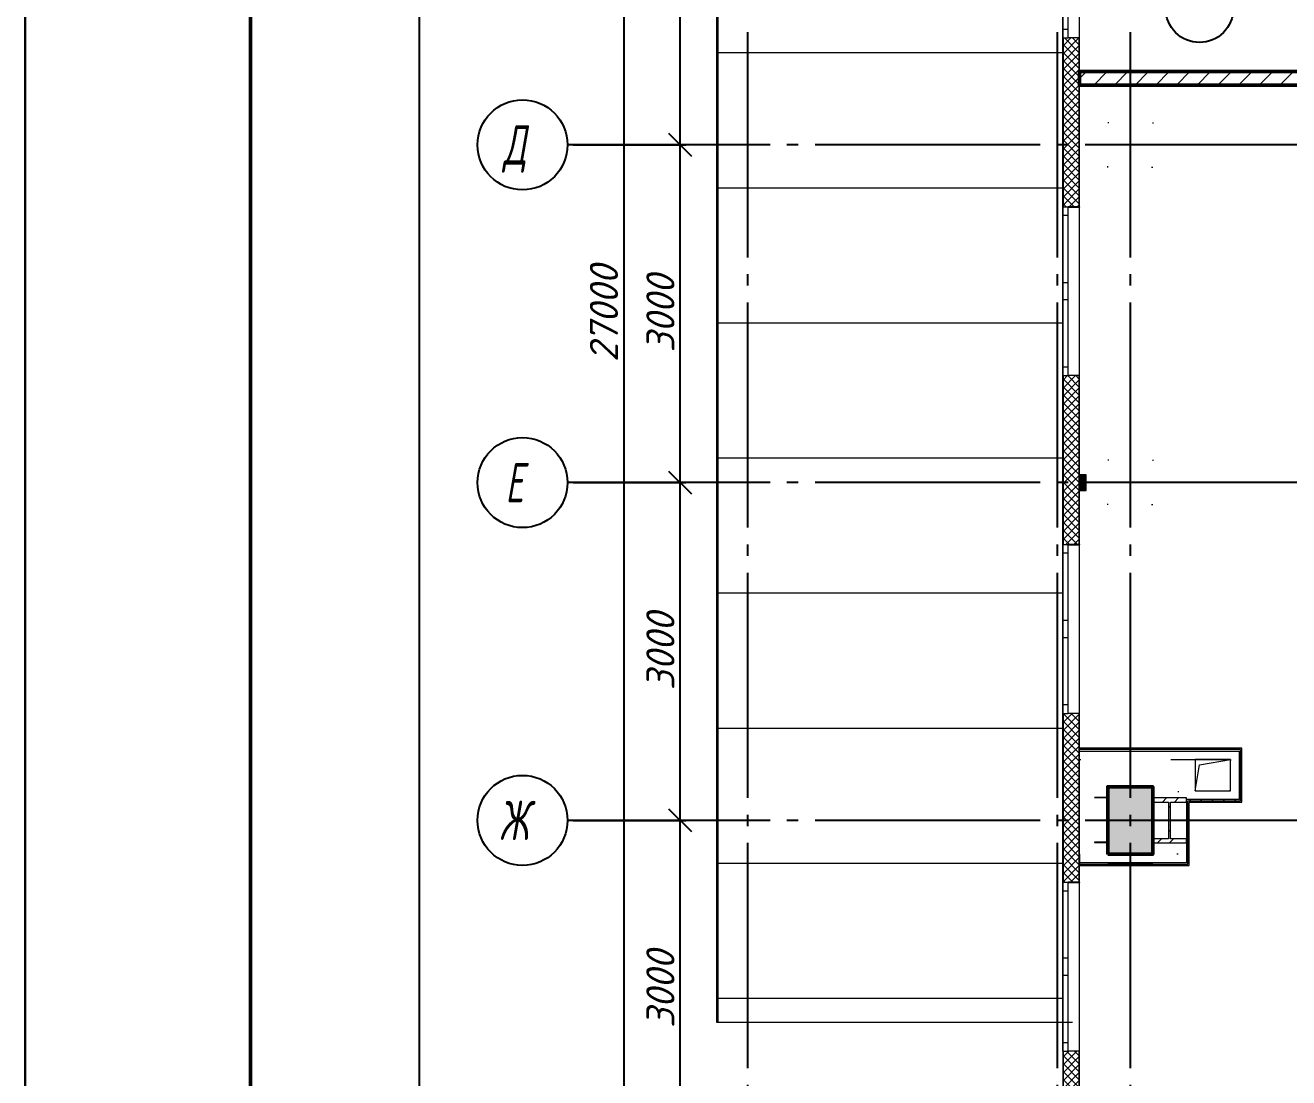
# Model space of a CAD drawing. Header units: millimetres. Extents: x 0 to 1286, y 0 to 420.
# Drawn here: x 0 to 112.3, y 166.7 to 260.2 of the extents above; entities that cross this region are included whole.
import ezdxf

# ---------------------------------------------------------------- set-up
doc = ezdxf.new("R2010")
doc.units = ezdxf.units.MM
doc.linetypes.add('ГОСТ 2.303 5', pattern=[24, 20, -1.5, 1, -1.5])
doc.linetypes.add('СПКБ-0000-000-АР#002$0$Achse', pattern=[2300, 0, -800, 1500, 0])
for name, color, linetype in [('Viewport2ForCustomObjects_0', 7, 'Continuous'), ('Номер помещения', 7, 'Continuous'), ('Рамка', 7, 'Continuous'), ('СПКБ-0000-000-АР#002$0$Колонны новые', 7, 'Continuous'), ('СПКБ-0000-000-АР#002$0$Колонны существующие', 7, 'Continuous'), ('СПКБ-0000-000-АР#002$0$Оболочка - Крыша', 7, 'Continuous'), ('СПКБ-0000-000-АР#002$0$Окна ArchiCAD', 7, 'Continuous'), ('СПКБ-0000-000-АР#002$0$Перекрытие новые', 7, 'Continuous'), ('СПКБ-0000-000-АР#002$0$Стены', 7, 'Continuous'), ('СПКБ-0000-000-АР#002$0$Фахверк', 7, 'Continuous'), ('Строительные оси', 7, 'Continuous')]:
    doc.layers.add(name, color=color, linetype=linetype)
for name, color, linetype, lineweight, true_color in [('СПКБ-0000-000-АР#002$0$Колонны новые_Ном._пера__108', 7, 'Continuous', 13, 0xfd8379), ('СПКБ-0000-000-АР#002$0$Колонны существующие_Ном._пера__102', 7, 'Continuous', 13, 0xcccccc), ('СПКБ-0000-000-АР#002$0$Окна ArchiCAD_Ном._пера__68', 7, 'Continuous', 20, 0xfd4435), ('СПКБ-0000-000-АР#002$0$Перекрытие новые_Ном._пера__161', 7, 'Continuous', 13, 0xe11606), ('СПКБ-0000-000-АР#002$0$Стены_Ном._пера__58', 7, 'Continuous', 50, 0xdf0000), ('СПКБ-0000-000-АР#002$0$Стены_Ном._пера__68', 7, 'Continuous', 20, 0xfd4435), ('СПКБ-0000-000-АР#002$0$Фахверк_Ном._пера__102', 7, 'Continuous', 13, 0xcccccc)]:
    doc.layers.add(name, color=color, linetype=linetype, lineweight=lineweight, true_color=true_color)
for name, color, linetype, lineweight in [('СПКБ-0000-000-АР#002$0$Колонны новые_Ном._пера__20', 1, 'Continuous', 20), ('СПКБ-0000-000-АР#002$0$Колонны существующие_Ном._пера__141', 7, 'Continuous', 50), ('СПКБ-0000-000-АР#002$0$Линии_Ном._пера__2', 8, 'Continuous', 15), ('СПКБ-0000-000-АР#002$0$Линии_Ном._пера__20', 1, 'Continuous', 20), ('СПКБ-0000-000-АР#002$0$Оболочка - Крыша_Ном._пера__20', 1, 'Continuous', 20), ('СПКБ-0000-000-АР#002$0$Оболочка - Крыша_Ном._пера__6', 5, 'Continuous', 9), ('СПКБ-0000-000-АР#002$0$Окна ArchiCAD_Ном._пера__6', 5, 'Continuous', 9), ('СПКБ-0000-000-АР#002$0$Стены_Ном._пера__1', 7, 'Continuous', 13), ('СПКБ-0000-000-АР#002$0$Стены_Ном._пера__20', 1, 'Continuous', 20), ('СПКБ-0000-000-АР#002$0$Фахверк_Ном._пера__1', 7, 'Continuous', 13), ('СПКБ-0000-000-АР#002$0$Шахты ОВ_Ном._пера__1', 7, 'Continuous', 13)]:
    doc.layers.add(name, color=color, linetype=linetype, lineweight=lineweight)
doc.styles.add('2.5', font='isocpeui.ttf')
doc.styles.add('CustomTextStyle71', font='isocpeui.ttf', dxfattribs={"width": 0.652013, "height": 3.5})
doc.styles.add('CustomTextStyle73', font='isocpeui.ttf', dxfattribs={"width": 0.652013, "height": 3.5})
doc.styles.add('CustomTextStyle75', font='isocpeui.ttf', dxfattribs={"width": 0.652013, "height": 3.5})
doc.dimstyles.new('ISO-100', dxfattribs={"dimtxt": 2.5, "dimasz": 2, "dimexe": 0.5, "dimexo": 0.5, "dimgap": 0.5, "dimtad": 1, "dimdec": 0, "dimlfac": 100, "dimzin": 0, "dimdsep": 46, "dimtxsty": '2.5', "dimblk": 'OBLIQUE', "dimcen": 0, "dimdle": 0.5, "dimclrd": 3, "dimclre": 3, "dimadec": 0, "dimazin": 0, "dimtfac": 1, "dimtdec": 0, "dimtmove": 0, "dimatfit": 1, "dimfxl": 1, "dimtolj": 1, "dimtzin": 0, "dimlwd": -1, "dimarcsym": 0})
pattern_1 = [(45, (0, 0), (-35.35534, 35.35534), []), (135, (0, 0), (35.35534, 35.35534), [])]
pattern_2 = [(0, (0, 0), (0, 173.2051), [0, -100]), (0, (50, 86.6), (0, 173.2051), [0, -100])]
pattern_3 = [(45, (0, 0), (-159.099, 159.099), []), (45, (-53.03, 53.03), (-159.099, 159.099), [])]

# ---------------------------------------------------------------- blocks, each defined once
blk = doc.blocks.new('_Oblique')
at = {"color": 0, "linetype": 'ByBlock', "lineweight": -2}
blk.add_line((-0.5, -0.5), (0.5, 0.5), dxfattribs=at)
blk = doc.blocks.new('*D692')
at = {"layer": 'Defpoints', "color": 0, "ltscale": 100, "transparency": 16777216}
for p in [(48.19, 189.59), (58.19, 189.59), (48.19, 159.59)]:
    blk.add_point(p, dxfattribs=at)
at = {"layer": 'Строительные оси', "color": 3, "ltscale": 100, "transparency": 16777216}
blk.add_line((58.19, 159.09), (58.19, 190.09), dxfattribs=at)
at = {"layer": 'Строительные оси', "color": 3, "lineweight": -2, "ltscale": 100, "transparency": 16777216}
for p, q in [((48.69, 189.59), (58.69, 189.59)), ((48.69, 159.59), (58.69, 159.59))]:
    blk.add_line(p, q, dxfattribs=at)
at = {"layer": 'Строительные оси', "color": 3, "ltscale": 100, "transparency": 16777216, "xscale": 2, "yscale": 2, "zscale": 2}
for p, rotation in [((58.19, 189.59), 90), ((58.19, 159.59), 270)]:
    blk.add_blockref('_Oblique', p, dxfattribs=dict(at, rotation=rotation))
at = {"layer": 'Строительные оси', "color": 0, "ltscale": 100, "transparency": 16777216, "insert": (56.44, 174.59), "char_height": 2.5, "attachment_point": 5, "rotation": 90, "style": '2.5'}
blk.add_mtext('\\A1;3000', dxfattribs=at)
blk = doc.blocks.new('*D693')
at = {"layer": 'Defpoints', "color": 0, "ltscale": 100, "transparency": 16777216}
for p in [(48.19, 219.59), (58.19, 219.59), (48.19, 189.59)]:
    blk.add_point(p, dxfattribs=at)
at = {"layer": 'Строительные оси', "color": 3, "ltscale": 100, "transparency": 16777216}
blk.add_line((58.19, 189.09), (58.19, 220.09), dxfattribs=at)
at = {"layer": 'Строительные оси', "color": 3, "lineweight": -2, "ltscale": 100, "transparency": 16777216}
for p, q in [((48.69, 219.59), (58.69, 219.59)), ((48.69, 189.59), (58.69, 189.59))]:
    blk.add_line(p, q, dxfattribs=at)
at = {"layer": 'Строительные оси', "color": 3, "ltscale": 100, "transparency": 16777216, "xscale": 2, "yscale": 2, "zscale": 2}
for p, rotation in [((58.19, 219.59), 90), ((58.19, 189.59), 270)]:
    blk.add_blockref('_Oblique', p, dxfattribs=dict(at, rotation=rotation))
at = {"layer": 'Строительные оси', "color": 0, "ltscale": 100, "transparency": 16777216, "insert": (56.44, 204.59), "char_height": 2.5, "attachment_point": 5, "rotation": 90, "style": '2.5'}
blk.add_mtext('\\A1;3000', dxfattribs=at)
blk = doc.blocks.new('*D694')
at = {"layer": 'Defpoints', "color": 0, "ltscale": 100, "transparency": 16777216}
for p in [(48.19, 249.59), (58.19, 249.59), (48.19, 219.59)]:
    blk.add_point(p, dxfattribs=at)
at = {"layer": 'Строительные оси', "color": 3, "lineweight": -2, "ltscale": 100, "transparency": 16777216}
for p, q in [((48.69, 249.59), (58.69, 249.59)), ((48.69, 219.59), (58.69, 219.59))]:
    blk.add_line(p, q, dxfattribs=at)
at = {"layer": 'Строительные оси', "color": 3, "ltscale": 100, "transparency": 16777216}
blk.add_line((58.19, 219.09), (58.19, 250.09), dxfattribs=at)
at = {"layer": 'Строительные оси', "color": 3, "ltscale": 100, "transparency": 16777216, "xscale": 2, "yscale": 2, "zscale": 2}
for p, rotation in [((58.19, 249.59), 90), ((58.19, 219.59), 270)]:
    blk.add_blockref('_Oblique', p, dxfattribs=dict(at, rotation=rotation))
at = {"layer": 'Строительные оси', "color": 0, "ltscale": 100, "transparency": 16777216, "insert": (56.44, 234.59), "char_height": 2.5, "attachment_point": 5, "rotation": 90, "style": '2.5'}
blk.add_mtext('\\A1;3000', dxfattribs=at)
blk = doc.blocks.new('*D695')
at = {"layer": 'Defpoints', "color": 0, "ltscale": 100, "transparency": 16777216}
for p in [(48.19, 279.59), (58.19, 279.59), (48.19, 249.59)]:
    blk.add_point(p, dxfattribs=at)
at = {"layer": 'Строительные оси', "color": 3, "lineweight": -2, "ltscale": 100, "transparency": 16777216}
for p, q in [((48.69, 279.59), (58.69, 279.59)), ((48.69, 249.59), (58.69, 249.59))]:
    blk.add_line(p, q, dxfattribs=at)
at = {"layer": 'Строительные оси', "color": 3, "ltscale": 100, "transparency": 16777216}
blk.add_line((58.19, 249.09), (58.19, 280.09), dxfattribs=at)
at = {"layer": 'Строительные оси', "color": 3, "ltscale": 100, "transparency": 16777216, "xscale": 2, "yscale": 2, "zscale": 2}
for p, rotation in [((58.19, 279.59), 90), ((58.19, 249.59), 270)]:
    blk.add_blockref('_Oblique', p, dxfattribs=dict(at, rotation=rotation))
at = {"layer": 'Строительные оси', "color": 0, "ltscale": 100, "transparency": 16777216, "insert": (56.44, 264.59), "char_height": 2.5, "attachment_point": 5, "rotation": 90, "style": '2.5'}
blk.add_mtext('\\A1;3000', dxfattribs=at)
blk = doc.blocks.new('*D699')
at = {"layer": 'Defpoints', "color": 0, "ltscale": 100, "transparency": 16777216}
for p in [(48, 369.59), (48.19, 99.59), (53.19, 99.59)]:
    blk.add_point(p, dxfattribs=at)
at = {"layer": 'Строительные оси', "color": 3, "lineweight": -2, "ltscale": 100, "transparency": 16777216}
for p, q in [((48.5, 369.59), (53.69, 369.59)), ((48.69, 99.59), (53.69, 99.59))]:
    blk.add_line(p, q, dxfattribs=at)
at = {"layer": 'Строительные оси', "color": 3, "ltscale": 100, "transparency": 16777216}
blk.add_line((53.19, 370.09), (53.19, 99.09), dxfattribs=at)
at = {"layer": 'Строительные оси', "color": 3, "ltscale": 100, "transparency": 16777216, "xscale": 2, "yscale": 2, "zscale": 2}
for p, rotation in [((53.19, 369.59), 90), ((53.19, 99.59), 270)]:
    blk.add_blockref('_Oblique', p, dxfattribs=dict(at, rotation=rotation))
at = {"layer": 'Строительные оси', "color": 0, "ltscale": 100, "transparency": 16777216, "insert": (51.42, 234.59), "char_height": 2.5, "attachment_point": 5, "rotation": 90, "style": '2.5'}
blk.add_mtext('\\A1;27000', dxfattribs=at)
blk = doc.blocks.new('*E728')
at = {"layer": 'Номер помещения', "color": 6, "linetype": 'Continuous'}
blk.add_circle((-233.41, 140.95), 3, dxfattribs=at)
at = {"layer": 'Строительные оси', "color": 3, "linetype": 'ГОСТ 2.303 5', "lineweight": 25}
for p, q in [((-273.57, 258.86), (-273.57, -45.14)), ((-246.07, 258.86), (-246.07, -45.14)), ((-239.57, 258.86), (-239.57, -45.14)), ((-283.57, 128.86), (-289.57, 128.86)), ((280.43, 128.86), (-283.57, 128.86)), ((-283.57, 98.86), (-289.57, 98.86)), ((280.43, 98.86), (-283.57, 98.86)), ((-283.57, 68.86), (-289.57, 68.86)), ((280.43, 68.86), (-283.57, 68.86))]:
    blk.add_line(p, q, dxfattribs=at)
at = {"layer": 'Строительные оси', "color": 3, "linetype": 'Continuous', "lineweight": 25}
for centre in [(-293.57, 128.86), (-293.57, 98.86), (-293.57, 68.86)]:
    blk.add_circle(centre, 4, dxfattribs=at)
at = {"layer": 'Строительные оси', "linetype": 'Continuous', "lineweight": 25, "width": 0.652013}
for s, style, p in [('Д', 'CustomTextStyle75', (-295.29, 127.11)), ('Е', 'CustomTextStyle73', (-295.1, 97.11)), ('Ж', 'CustomTextStyle71', (-295.64, 67.11))]:
    blk.add_text(s, height=3.5, dxfattribs=dict(at, style=style)).set_placement(p)
blk = doc.blocks.new('СПКБ-0000-000-АР#002$0$Перекрытие_1', base_point=(-24407, -2530))
at = {"layer": 'СПКБ-0000-000-АР#002$0$Перекрытие новые_Ном._пера__161', "color": 12, "linetype": 'Continuous', "lineweight": 13, "true_color": 0xe11606, "flags": 128}
blk.add_lwpolyline([(293, -2514), (-24407, -2530), (-24407, 18887), (-23535, 18886), (-23535, 17145), (-22884, 17145), (-21027, 17145), (-20023, 17145), (-20023, 20247), (-17952, 20247), (-17957, 25286), (17853, 25286)], dxfattribs=at)
blk = doc.blocks.new('СПКБ-0000-000-АР#002$0$Двустворчатое Окно 19')
at = {"layer": 'СПКБ-0000-000-АР#002$0$Окна ArchiCAD_Ном._пера__6', "color": 5, "linetype": 'Continuous', "lineweight": 9}
for p, q in [((-750, 0), (-675, 0)), ((-747, 100), (747, 100)), ((-675, 0), (-675, -50)), ((-675, 0), (-75, 0)), ((-75, -50), (-75, 0)), ((-75, 0), (0, 0)), ((0, 0), (75, 0)), ((75, 0), (75, -50)), ((75, 0), (675, 0)), ((675, -50), (675, 0)), ((675, 0), (750, 0)), ((-750, -50), (750, -50)), ((-675, -50), (-750, -50)), ((-75, -50), (-675, -50)), ((0, -50), (-75, -50)), ((75, -50), (0, -50)), ((675, -50), (75, -50)), ((750, -50), (675, -50))]:
    blk.add_line(p, q, dxfattribs=at)
at = {"layer": 'СПКБ-0000-000-АР#002$0$Окна ArchiCAD_Ном._пера__68', "color": 20, "linetype": 'Continuous', "lineweight": 20, "true_color": 0xfd4435}
for p, q in [((-750, -47), (-750, 0)), ((750, -47), (750, 0)), ((-750, -50), (-750, -47)), ((750, -50), (750, -47))]:
    blk.add_line(p, q, dxfattribs=at)
blk = doc.blocks.new('СПКБ-0000-000-АР#002$0$Стена_2', base_point=(-24407, 25306))
at = {"layer": 'СПКБ-0000-000-АР#002$0$Стены_Ном._пера__68', "linetype": 'Continuous', "lineweight": 20, "true_color": 0xfd4435}
for points in [[(-24557, 12336), (-24554, 12336), (-24554, 13836), (-24557, 13836)], [(-24407, 13836), (-24407, 13839), (-24507, 13839), (-24507, 13836), (-24410, 13836)], [(-24410, 12336), (-24407, 12336), (-24407, 13836), (-24410, 13836)], [(-24407, 12333), (-24407, 12336), (-24410, 12336), (-24507, 12336), (-24507, 12333)], [(-24557, 9956), (-24554, 9956), (-24554, 10836), (-24557, 10836)], [(-24407, 10836), (-24407, 10839), (-24507, 10839), (-24507, 10836), (-24410, 10836)], [(-24410, 9956), (-24407, 9956), (-24407, 10836), (-24410, 10836)], [(-24557, 9956), (-24557, 9816), (-24554, 9816), (-24554, 9956)], [(-24410, 9816), (-24407, 9816), (-24407, 9956), (-24410, 9956)], [(-24557, 9816), (-24557, 9336), (-24554, 9336), (-24554, 9816)], [(-24407, 9816), (-24410, 9816), (-24410, 9336), (-24407, 9336)], [(-24407, 9333), (-24407, 9336), (-24410, 9336), (-24507, 9336), (-24507, 9333)], [(-24557, 6336), (-24554, 6336), (-24554, 7836), (-24557, 7836)], [(-24407, 7836), (-24407, 7839), (-24507, 7839), (-24507, 7836), (-24410, 7836)], [(-24410, 6336), (-24407, 6336), (-24407, 7836), (-24410, 7836)], [(-24407, 6333), (-24407, 6336), (-24410, 6336), (-24507, 6336), (-24507, 6333)], [(-24557, 3956), (-24554, 3956), (-24554, 4836), (-24557, 4836)], [(-24407, 4836), (-24407, 4839), (-24507, 4839), (-24507, 4836), (-24410, 4836)], [(-24410, 3956), (-24407, 3956), (-24407, 4836), (-24410, 4836)]]:
    blk.add_hatch(color=20, dxfattribs=at).paths.add_polyline_path(points)
h = blk.add_hatch(dxfattribs=at)
h.set_pattern_fill('СЕТКА_5X5_ДИАГОНАЛЬНАЯ', color=20, style=0, pattern_type=2)
h.set_pattern_definition(pattern_1)
h.paths.add_polyline_path([(-24554, 12336), (-24507, 12336), (-24410, 12336), (-24410, 13836), (-24507, 13836), (-24554, 13836)])
h = blk.add_hatch(dxfattribs=at)
h.set_pattern_fill('СЕТКА_5X5_ДИАГОНАЛЬНАЯ', color=20, style=0, pattern_type=2)
h.set_pattern_definition(pattern_1)
h.paths.add_polyline_path([(-24554, 9956), (-24410, 9956), (-24410, 10836), (-24507, 10836), (-24554, 10836)])
h = blk.add_hatch(dxfattribs=at)
h.set_pattern_fill('СЕТКА_5X5_ДИАГОНАЛЬНАЯ', color=20, style=0, pattern_type=2)
h.set_pattern_definition(pattern_1)
h.paths.add_polyline_path([(-24554, 9956), (-24554, 9816), (-24410, 9816), (-24410, 9956)])
h = blk.add_hatch(dxfattribs=at)
h.set_pattern_fill('СЕТКА_5X5_ДИАГОНАЛЬНАЯ', color=20, style=0, pattern_type=2)
h.set_pattern_definition(pattern_1)
h.paths.add_polyline_path([(-24554, 9336), (-24507, 9336), (-24410, 9336), (-24410, 9816), (-24554, 9816)])
h = blk.add_hatch(dxfattribs=at)
h.set_pattern_fill('СЕТКА_5X5_ДИАГОНАЛЬНАЯ', color=20, style=0, pattern_type=2)
h.set_pattern_definition(pattern_1)
h.paths.add_polyline_path([(-24554, 6336), (-24507, 6336), (-24410, 6336), (-24410, 7836), (-24507, 7836), (-24554, 7836)])
h = blk.add_hatch(dxfattribs=at)
h.set_pattern_fill('СЕТКА_5X5_ДИАГОНАЛЬНАЯ', color=20, style=0, pattern_type=2)
h.set_pattern_definition(pattern_1)
h.paths.add_polyline_path([(-24554, 3956), (-24410, 3956), (-24410, 4836), (-24507, 4836), (-24554, 4836)])
at = {"layer": 'СПКБ-0000-000-АР#002$0$Стены_Ном._пера__68', "color": 20, "linetype": 'Continuous', "lineweight": 20, "true_color": 0xfd4435}
for p, q in [((-24557, 13836), (-24554, 13836)), ((-24554, 13836), (-24554, 12336)), ((-24554, 13836), (-24507, 13836)), ((-24507, 13839), (-24407, 13839)), ((-24507, 13836), (-24507, 13839)), ((-24410, 13836), (-24507, 13836)), ((-24410, 12336), (-24410, 13836)), ((-24407, 13836), (-24407, 13839)), ((-24557, 12336), (-24554, 12336)), ((-24554, 12336), (-24507, 12336)), ((-24507, 12336), (-24507, 12333)), ((-24410, 12336), (-24507, 12336)), ((-24507, 12333), (-24407, 12333)), ((-24407, 12336), (-24407, 12333)), ((-24557, 10836), (-24554, 10836)), ((-24554, 10836), (-24554, 9956)), ((-24554, 10836), (-24507, 10836)), ((-24507, 10839), (-24407, 10839)), ((-24507, 10836), (-24507, 10839)), ((-24410, 10836), (-24507, 10836)), ((-24410, 9956), (-24410, 10836)), ((-24407, 10836), (-24407, 10839)), ((-24554, 9956), (-24554, 9816)), ((-24410, 9816), (-24410, 9956)), ((-24554, 9816), (-24554, 9336)), ((-24410, 9336), (-24410, 9816)), ((-24557, 9336), (-24554, 9336)), ((-24554, 9336), (-24507, 9336)), ((-24507, 9336), (-24507, 9333)), ((-24410, 9336), (-24507, 9336)), ((-24507, 9333), (-24407, 9333)), ((-24407, 9336), (-24407, 9333)), ((-24557, 7836), (-24554, 7836)), ((-24554, 7836), (-24554, 6336)), ((-24554, 7836), (-24507, 7836)), ((-24507, 7839), (-24407, 7839)), ((-24507, 7836), (-24507, 7839)), ((-24410, 7836), (-24507, 7836)), ((-24410, 6336), (-24410, 7836)), ((-24407, 7836), (-24407, 7839)), ((-24557, 6336), (-24554, 6336)), ((-24554, 6336), (-24507, 6336)), ((-24507, 6336), (-24507, 6333)), ((-24410, 6336), (-24507, 6336)), ((-24507, 6333), (-24407, 6333)), ((-24407, 6336), (-24407, 6333)), ((-24557, 4836), (-24554, 4836)), ((-24554, 4836), (-24554, 3956)), ((-24554, 4836), (-24507, 4836)), ((-24507, 4839), (-24407, 4839)), ((-24507, 4836), (-24507, 4839)), ((-24410, 4836), (-24507, 4836)), ((-24410, 3956), (-24410, 4836)), ((-24407, 4836), (-24407, 4839))]:
    blk.add_line(p, q, dxfattribs=at)
at = {"layer": 'СПКБ-0000-000-АР#002$0$Стены_Ном._пера__68', "color": 20, "linetype": 'Continuous', "lineweight": 20, "true_color": 0xfd4435, "flags": 128}
for points in [[(-24557, 13836), (-24557, 12336)], [(-24407, 12336), (-24407, 13836)], [(-24557, 10836), (-24557, 9336)], [(-24407, 9956), (-24407, 10836)], [(-24407, 9336), (-24407, 9816)], [(-24557, 7836), (-24557, 6336)], [(-24407, 6336), (-24407, 7836)], [(-24557, 4836), (-24557, 3336)], [(-24407, 3956), (-24407, 4836)]]:
    blk.add_lwpolyline(points, dxfattribs=at)
at = {"layer": 'СПКБ-0000-000-АР#002$0$Окна ArchiCAD', "color": 5, "linetype": 'Continuous', "lineweight": 9, "xscale": -1, "zscale": 1000, "rotation": 270}
for p in [(-24507, 14586), (-24507, 11586), (-24507, 8586), (-24507, 5586)]:
    blk.add_blockref('СПКБ-0000-000-АР#002$0$Двустворчатое Окно 19', p, dxfattribs=at)
blk = doc.blocks.new('СПКБ-0000-000-АР#002$0$Стена_19', base_point=(-24407, 13476))
at = {"layer": 'СПКБ-0000-000-АР#002$0$Стены_Ном._пера__20', "linetype": 'Continuous', "lineweight": 20}
h = blk.add_hatch(dxfattribs=at)
h.set_pattern_fill('КИРПИЧ_ОБЫКНОВЕННЫЙ', color=1, style=0, pattern_type=2)
h.set_pattern_definition([(45, (0, 0), (-91.9239, 91.9239), [])])
h.paths.add_polyline_path([(-24407, 13416), (-17897, 13416), (-18017, 13536), (-24407, 13536)])
at = {"layer": 'СПКБ-0000-000-АР#002$0$Стены_Ном._пера__58', "color": 12, "linetype": 'Continuous', "lineweight": 50, "true_color": 0xdf0000, "flags": 128}
for points in [[(-20147, 13536), (-24407, 13536)], [(-24407, 13536), (-24407, 13416)], [(-18017, 13536), (-20027, 13536)], [(-24407, 13416), (-17897, 13416)]]:
    blk.add_lwpolyline(points, dxfattribs=at)
blk = doc.blocks.new('СПКБ-0000-000-АР#002$0$Стена_187', base_point=(-23065, 7147))
at = {"layer": 'СПКБ-0000-000-АР#002$0$Стены_Ном._пера__20', "linetype": 'Continuous', "lineweight": 20}
h = blk.add_hatch(dxfattribs=at)
h.set_pattern_fill('ШТУКАТУРКА', color=1, style=0, pattern_type=2)
h.set_pattern_definition(pattern_2)
h.paths.add_polyline_path([(-22965, 7047), (-22965, 7527), (-22977, 7515), (-22977, 7059)])
h = blk.add_hatch(dxfattribs=at)
h.set_pattern_fill('ШТУКАТУРКА', color=1, style=0, pattern_type=2)
h.set_pattern_definition(pattern_2)
h.paths.add_polyline_path([(-22990, 7502), (-22990, 7072), (-22977, 7059), (-22977, 7515)])
at = {"layer": 'СПКБ-0000-000-АР#002$0$Стены_Ном._пера__1', "color": 7, "linetype": 'СПКБ-0000-000-АР#002$0$Achse', "lineweight": 13, "flags": 128}
blk.add_lwpolyline([(-23065, 7427), (-23065, 7147)], dxfattribs=at)
at = {"layer": 'СПКБ-0000-000-АР#002$0$Стены_Ном._пера__20', "color": 1, "linetype": 'Continuous', "lineweight": 20, "flags": 128}
blk.add_lwpolyline([(-22965, 7047), (-22965, 7527)], dxfattribs=at)
at = {"layer": 'СПКБ-0000-000-АР#002$0$Стены_Ном._пера__68', "color": 20, "linetype": 'Continuous', "lineweight": 20, "true_color": 0xfd4435}
for p, q in [((-22990, 7502), (-22990, 7072)), ((-22977, 7059), (-22977, 7515))]:
    blk.add_line(p, q, dxfattribs=at)
blk = doc.blocks.new('СПКБ-0000-000-АР#002$0$Стена_188', base_point=(-24407, 7427))
at = {"layer": 'СПКБ-0000-000-АР#002$0$Стены_Ном._пера__20', "linetype": 'Continuous', "lineweight": 20}
h = blk.add_hatch(dxfattribs=at)
h.set_pattern_fill('ШТУКАТУРКА', color=1, style=0, pattern_type=2)
h.set_pattern_definition(pattern_2)
h.paths.add_polyline_path([(-22965, 7527), (-24407, 7527), (-24407, 7515), (-22977, 7515)])
h = blk.add_hatch(dxfattribs=at)
h.set_pattern_fill('ШТУКАТУРКА', color=1, style=0, pattern_type=2)
h.set_pattern_definition(pattern_2)
h.paths.add_polyline_path([(-24407, 7502), (-22990, 7502), (-22977, 7515), (-24407, 7515)])
at = {"layer": 'СПКБ-0000-000-АР#002$0$Стены_Ном._пера__1', "color": 7, "linetype": 'Continuous', "lineweight": 13, "flags": 128}
blk.add_lwpolyline([(-24407, 7427), (-24407, 7502)], dxfattribs=at)
at = {"layer": 'СПКБ-0000-000-АР#002$0$Стены_Ном._пера__1', "color": 7, "linetype": 'СПКБ-0000-000-АР#002$0$Achse', "lineweight": 13, "flags": 128}
blk.add_lwpolyline([(-24407, 7427), (-23065, 7427)], dxfattribs=at)
at = {"layer": 'СПКБ-0000-000-АР#002$0$Стены_Ном._пера__20', "color": 1, "linetype": 'Continuous', "lineweight": 20, "flags": 128}
for points in [[(-22965, 7527), (-24407, 7527)], [(-24407, 7515), (-24407, 7527)], [(-24407, 7502), (-24407, 7515)]]:
    blk.add_lwpolyline(points, dxfattribs=at)
at = {"layer": 'СПКБ-0000-000-АР#002$0$Стены_Ном._пера__68', "color": 20, "linetype": 'Continuous', "lineweight": 20, "true_color": 0xfd4435}
for p, q in [((-22977, 7515), (-24407, 7515)), ((-24407, 7502), (-22990, 7502))]:
    blk.add_line(p, q, dxfattribs=at)
blk = doc.blocks.new('СПКБ-0000-000-АР#002$0$Стена_189', base_point=(-23532, 7147))
at = {"layer": 'СПКБ-0000-000-АР#002$0$Стены_Ном._пера__20', "linetype": 'Continuous', "lineweight": 20}
h = blk.add_hatch(dxfattribs=at)
h.set_pattern_fill('ШТУКАТУРКА', color=1, style=0, pattern_type=2)
h.set_pattern_definition(pattern_2)
h.paths.add_polyline_path([(-22990, 7072), (-23457, 7072), (-23444, 7059), (-22977, 7059)])
h = blk.add_hatch(dxfattribs=at)
h.set_pattern_fill('ШТУКАТУРКА', color=1, style=0, pattern_type=2)
h.set_pattern_definition(pattern_2)
h.paths.add_polyline_path([(-23432, 7047), (-22965, 7047), (-22977, 7059), (-23444, 7059)])
at = {"layer": 'СПКБ-0000-000-АР#002$0$Стены_Ном._пера__1', "color": 7, "linetype": 'СПКБ-0000-000-АР#002$0$Achse', "lineweight": 13, "flags": 128}
blk.add_lwpolyline([(-23065, 7147), (-23532, 7147)], dxfattribs=at)
at = {"layer": 'СПКБ-0000-000-АР#002$0$Стены_Ном._пера__20', "color": 1, "linetype": 'Continuous', "lineweight": 20, "flags": 128}
blk.add_lwpolyline([(-23432, 7047), (-22965, 7047)], dxfattribs=at)
at = {"layer": 'СПКБ-0000-000-АР#002$0$Стены_Ном._пера__68', "color": 20, "linetype": 'Continuous', "lineweight": 20, "true_color": 0xfd4435}
for p, q in [((-22990, 7072), (-23457, 7072)), ((-23444, 7059), (-22977, 7059))]:
    blk.add_line(p, q, dxfattribs=at)
blk = doc.blocks.new('СПКБ-0000-000-АР#002$0$Стена_216', base_point=(-24407, 6586))
at = {"layer": 'СПКБ-0000-000-АР#002$0$Стены_Ном._пера__20', "linetype": 'Continuous', "lineweight": 20}
h = blk.add_hatch(dxfattribs=at)
h.set_pattern_fill('ШТУКАТУРКА', color=1, style=0, pattern_type=2)
h.set_pattern_definition(pattern_2)
h.paths.add_polyline_path([(-24157, 6511), (-24407, 6511), (-24407, 6498), (-24157, 6498)])
h = blk.add_hatch(dxfattribs=at)
h.set_pattern_fill('ШТУКАТУРКА', color=1, style=0, pattern_type=2)
h.set_pattern_definition(pattern_2)
h.paths.add_polyline_path([(-24407, 6486), (-24157, 6486), (-24157, 6498), (-24407, 6498)])
h = blk.add_hatch(dxfattribs=at)
h.set_pattern_fill('ШТУКАТУРКА', color=1, style=0, pattern_type=2)
h.set_pattern_definition(pattern_2)
h.paths.add_polyline_path([(-24157, 6498), (-23757, 6498), (-23757, 6511), (-24157, 6511)])
h = blk.add_hatch(dxfattribs=at)
h.set_pattern_fill('ШТУКАТУРКА', color=1, style=0, pattern_type=2)
h.set_pattern_definition(pattern_2)
h.paths.add_polyline_path([(-24157, 6486), (-23757, 6486), (-23757, 6498), (-24157, 6498)])
h = blk.add_hatch(dxfattribs=at)
h.set_pattern_fill('ШТУКАТУРКА', color=1, style=0, pattern_type=2)
h.set_pattern_definition(pattern_2)
h.paths.add_polyline_path([(-23457, 6511), (-23757, 6511), (-23757, 6498), (-23444, 6498)])
h = blk.add_hatch(dxfattribs=at)
h.set_pattern_fill('ШТУКАТУРКА', color=1, style=0, pattern_type=2)
h.set_pattern_definition(pattern_2)
h.paths.add_polyline_path([(-23757, 6486), (-23432, 6486), (-23444, 6498), (-23757, 6498)])
at = {"layer": 'СПКБ-0000-000-АР#002$0$Стены_Ном._пера__1', "color": 7, "linetype": 'СПКБ-0000-000-АР#002$0$Achse', "lineweight": 13, "flags": 128}
for points in [[(-24157, 6586), (-24407, 6586)], [(-23532, 6586), (-23757, 6586)]]:
    blk.add_lwpolyline(points, dxfattribs=at)
at = {"layer": 'СПКБ-0000-000-АР#002$0$Стены_Ном._пера__1', "color": 7, "linetype": 'Continuous', "lineweight": 13, "flags": 128}
blk.add_lwpolyline([(-24407, 6586), (-24407, 6511)], dxfattribs=at)
at = {"layer": 'СПКБ-0000-000-АР#002$0$Стены_Ном._пера__20', "color": 1, "linetype": 'Continuous', "lineweight": 20, "flags": 128}
for points in [[(-24407, 6511), (-24407, 6498)], [(-24407, 6498), (-24407, 6486)], [(-24407, 6486), (-23432, 6486)]]:
    blk.add_lwpolyline(points, dxfattribs=at)
at = {"layer": 'СПКБ-0000-000-АР#002$0$Стены_Ном._пера__68', "color": 20, "linetype": 'Continuous', "lineweight": 20, "true_color": 0xfd4435}
for p, q in [((-24157, 6511), (-24407, 6511)), ((-24407, 6498), (-24157, 6498)), ((-24157, 6511), (-23757, 6511)), ((-23757, 6511), (-24157, 6511)), ((-24157, 6498), (-23757, 6498)), ((-23457, 6511), (-23757, 6511)), ((-23757, 6498), (-23444, 6498))]:
    blk.add_line(p, q, dxfattribs=at)
blk = doc.blocks.new('СПКБ-0000-000-АР#002$0$Стена_217', base_point=(-23532, 6586))
at = {"layer": 'СПКБ-0000-000-АР#002$0$Стены_Ном._пера__20', "linetype": 'Continuous', "lineweight": 20}
h = blk.add_hatch(dxfattribs=at)
h.set_pattern_fill('ШТУКАТУРКА', color=1, style=0, pattern_type=2)
h.set_pattern_definition(pattern_2)
h.paths.add_polyline_path([(-23457, 7072), (-23457, 6511), (-23444, 6498), (-23444, 7059)])
h = blk.add_hatch(dxfattribs=at)
h.set_pattern_fill('ШТУКАТУРКА', color=1, style=0, pattern_type=2)
h.set_pattern_definition(pattern_2)
h.paths.add_polyline_path([(-23432, 6486), (-23432, 7047), (-23444, 7059), (-23444, 6498)])
at = {"layer": 'СПКБ-0000-000-АР#002$0$Стены_Ном._пера__1', "color": 7, "linetype": 'СПКБ-0000-000-АР#002$0$Achse', "lineweight": 13, "flags": 128}
blk.add_lwpolyline([(-23532, 7147), (-23532, 6586)], dxfattribs=at)
at = {"layer": 'СПКБ-0000-000-АР#002$0$Стены_Ном._пера__20', "color": 1, "linetype": 'Continuous', "lineweight": 20, "flags": 128}
blk.add_lwpolyline([(-23432, 6486), (-23432, 7047)], dxfattribs=at)
at = {"layer": 'СПКБ-0000-000-АР#002$0$Стены_Ном._пера__68', "color": 20, "linetype": 'Continuous', "lineweight": 20, "true_color": 0xfd4435}
for p, q in [((-23457, 7072), (-23457, 6511)), ((-23444, 6498), (-23444, 7059))]:
    blk.add_line(p, q, dxfattribs=at)
blk = doc.blocks.new('СПКБ-0000-000-АР#002$0$Колонна_10', base_point=(-23957, 6886))
at = {"layer": 'СПКБ-0000-000-АР#002$0$Колонны существующие_Ном._пера__102', "linetype": 'Continuous', "lineweight": 13, "true_color": 0xcccccc}
blk.add_hatch(color=254, dxfattribs=at).paths.add_polyline_path([(-24157, 6586), (-23757, 6586), (-23757, 7186), (-24157, 7186)])
at = {"layer": 'СПКБ-0000-000-АР#002$0$Колонны существующие_Ном._пера__141', "color": 7, "linetype": 'Continuous', "lineweight": 50, "flags": 128}
blk.add_lwpolyline([(-24157, 6586), (-23757, 6586), (-23757, 7186), (-24157, 7186)], close=True, dxfattribs=at)
blk = doc.blocks.new('СПКБ-0000-000-АР#002$0$Колонна_45', base_point=(-23607, 6886))
at = {"layer": 'СПКБ-0000-000-АР#002$0$Колонны новые_Ном._пера__108', "linetype": 'Continuous', "lineweight": 13, "true_color": 0xfd8379}
h = blk.add_hatch(dxfattribs=at)
h.set_pattern_fill('СТАЛЬ', color=11, style=0, pattern_type=2)
h.set_pattern_definition(pattern_3)
h.paths.add_polyline_path([(-23757, 6686), (-23457, 6686), (-23457, 6722), (-23598, 6722), (-23598, 7049), (-23457, 7049), (-23457, 7086), (-23757, 7086), (-23757, 7049), (-23616, 7049), (-23616, 6722), (-23757, 6722)])
at = {"layer": 'СПКБ-0000-000-АР#002$0$Колонны новые_Ном._пера__20', "color": 1, "linetype": 'Continuous', "lineweight": 20}
for p, q in [((-23457, 7086), (-23757, 7086)), ((-23757, 7086), (-23757, 7049)), ((-23457, 7049), (-23457, 7086)), ((-23757, 7049), (-23616, 7049)), ((-23616, 7049), (-23616, 6722)), ((-23598, 6722), (-23598, 7049)), ((-23598, 7049), (-23457, 7049)), ((-23616, 6722), (-23757, 6722)), ((-23757, 6722), (-23757, 6686)), ((-23757, 6686), (-23457, 6686)), ((-23457, 6722), (-23598, 6722)), ((-23457, 6686), (-23457, 6722))]:
    blk.add_line(p, q, dxfattribs=at)
blk = doc.blocks.new('СПКБ-0000-000-АР#002$0$Колонна_46', base_point=(-24214, 6690))
at = {"layer": 'СПКБ-0000-000-АР#002$0$Колонны новые_Ном._пера__108', "linetype": 'Continuous', "lineweight": 13, "true_color": 0xfd8379}
h = blk.add_hatch(dxfattribs=at)
h.set_pattern_fill('СТАЛЬ', color=11, style=0, pattern_type=2)
h.set_pattern_definition(pattern_3)
h.paths.add_polyline_path([(-24273, 7090), (-24273, 7088), (-24160, 7088), (-24160, 6692), (-24273, 6692), (-24273, 6690), (-24160, 6690), (-24158, 6690), (-24158, 6692), (-24158, 7088), (-24158, 7090), (-24160, 7090)])
at = {"layer": 'СПКБ-0000-000-АР#002$0$Колонны новые_Ном._пера__20', "color": 1, "linetype": 'Continuous', "lineweight": 20}
for p, q in [((-24273, 7090), (-24273, 7088)), ((-24160, 7090), (-24273, 7090)), ((-24273, 7088), (-24160, 7088)), ((-24158, 7090), (-24160, 7090)), ((-24160, 7088), (-24160, 6692)), ((-24158, 7088), (-24158, 7090)), ((-24158, 6692), (-24158, 7088)), ((-24160, 6692), (-24273, 6692)), ((-24273, 6692), (-24273, 6690)), ((-24273, 6690), (-24160, 6690)), ((-24160, 6690), (-24158, 6690)), ((-24158, 6690), (-24158, 6692))]:
    blk.add_line(p, q, dxfattribs=at)
blk = doc.blocks.new('СПКБ-0000-000-АР#002$0$Крыша_1', base_point=(-27632, 17661))
at = {"layer": 'СПКБ-0000-000-АР#002$0$Оболочка - Крыша_Ном._пера__20', "linetype": 'Continuous', "lineweight": 20}
h = blk.add_hatch(dxfattribs=at)
h.set_pattern_fill('ПАНЕЛЬ_СЭНДВИЧ_ГОРИЗ', color=1, style=0, pattern_type=2)
h.set_pattern_definition([(0, (-26051.3, 11377.8), (0, 1200), [])])
h.paths.add_polyline_path([(-27632, 17661), (-27632, 5095), (-24557, 5095), (-24557, 17661)])
at = {"layer": 'СПКБ-0000-000-АР#002$0$Оболочка - Крыша_Ном._пера__6', "color": 5, "linetype": 'Continuous', "lineweight": 9, "flags": 128}
blk.add_lwpolyline([(-27632, 17661), (-27632, 5095), (-24557, 5095), (-24557, 17661)], close=True, dxfattribs=at)
blk = doc.blocks.new('СПКБ-0000-000-АР#002$0$Колонна_154', base_point=(-24377, 9886))
at = {"layer": 'СПКБ-0000-000-АР#002$0$Фахверк_Ном._пера__102', "linetype": 'Continuous', "lineweight": 13, "true_color": 0xcccccc}
blk.add_hatch(color=254, dxfattribs=at).paths.add_polyline_path([(-24407, 9956), (-24407, 9816), (-24347, 9816), (-24347, 9956)])
at = {"layer": 'СПКБ-0000-000-АР#002$0$Фахверк_Ном._пера__1', "color": 7, "linetype": 'Continuous', "lineweight": 13, "flags": 128}
blk.add_lwpolyline([(-24407, 9956), (-24407, 9816), (-24347, 9816), (-24347, 9956)], close=True, dxfattribs=at)
blk = doc.blocks.new('*E727')
at = {"layer": 'СПКБ-0000-000-АР#002$0$Линии_Ном._пера__2', "color": 8, "linetype": 'СПКБ-0000-000-АР#002$0$Achse', "lineweight": 15}
for p, q in [((34.75, 179.51), (38.75, 179.51)), ((34.75, 175.52), (34.75, 179.51)), ((38.75, 179.51), (38.75, 175.52)), ((38.75, 175.52), (34.75, 175.52)), ((34.75, 149.54), (38.75, 149.54)), ((34.75, 145.54), (34.75, 149.54)), ((38.75, 149.54), (38.75, 145.54)), ((38.75, 145.54), (34.75, 145.54))]:
    blk.add_line(p, q, dxfattribs=at)
at = {"layer": 'СПКБ-0000-000-АР#002$0$Линии_Ном._пера__20', "color": 1, "linetype": 'Continuous', "lineweight": 20}
for p, q in [((0.11, 225.26), (0.11, 99.61)), ((0.11, 99.61), (31.61, 99.61))]:
    blk.add_line(p, q, dxfattribs=at)
at = {"layer": 'СПКБ-0000-000-АР#002$0$Шахты ОВ_Ном._пера__1', "color": 7, "linetype": 'Continuous', "lineweight": 13}
for p, q in [((45.67, 122.93), (42.52, 122.93)), ((42.52, 122.93), (42.52, 120.13)), ((42.52, 120.13), (42.92, 122.44)), ((42.92, 122.44), (45.67, 122.93)), ((45.67, 120.13), (45.67, 122.93)), ((42.52, 120.13), (45.67, 120.13))]:
    blk.add_line(p, q, dxfattribs=at)
at = {"layer": 'СПКБ-0000-000-АР#002$0$Колонны новые', "color": 1, "lineweight": 20, "xscale": 0.01, "yscale": 0.01, "zscale": 0.01}
for name, p in [('СПКБ-0000-000-АР#002$0$Колонна_46', (34.18, 115.56)), ('СПКБ-0000-000-АР#002$0$Колонна_45', (40.25, 117.51))]:
    blk.add_blockref(name, p, dxfattribs=at)
at = {"layer": 'СПКБ-0000-000-АР#002$0$Колонны существующие', "color": 7, "lineweight": 50, "xscale": 0.01, "yscale": 0.01, "zscale": 0.01}
blk.add_blockref('СПКБ-0000-000-АР#002$0$Колонна_10', (36.75, 117.51), dxfattribs=at)
at = {"layer": 'СПКБ-0000-000-АР#002$0$Оболочка - Крыша', "color": 5, "linetype": 'Continuous', "lineweight": 9, "xscale": 0.01, "yscale": 0.01, "zscale": 0.01}
blk.add_blockref('СПКБ-0000-000-АР#002$0$Крыша_1', (0, 225.26), dxfattribs=at)
at = {"layer": 'СПКБ-0000-000-АР#002$0$Перекрытие новые', "color": 12, "linetype": 'Continuous', "lineweight": 13, "true_color": 0xe11606, "xscale": 0.01, "yscale": 0.01, "zscale": 0.01}
blk.add_blockref('СПКБ-0000-000-АР#002$0$Перекрытие_1', (32.25, 23.35), dxfattribs=at)
at = {"layer": 'СПКБ-0000-000-АР#002$0$Стены', "color": 20, "lineweight": 20, "true_color": 0xfd4435, "xscale": 0.01, "yscale": 0.01, "zscale": 0.01}
blk.add_blockref('СПКБ-0000-000-АР#002$0$Стена_2', (32.25, 301.72), dxfattribs=at)
at = {"layer": 'СПКБ-0000-000-АР#002$0$Стены', "color": 12, "lineweight": 50, "true_color": 0xdf0000, "xscale": 0.01, "yscale": 0.01, "zscale": 0.01}
for name, p in [('СПКБ-0000-000-АР#002$0$Стена_19', (32.25, 183.42)), ('СПКБ-0000-000-АР#002$0$Стена_188', (32.25, 122.93)), ('СПКБ-0000-000-АР#002$0$Стена_187', (45.67, 120.13)), ('СПКБ-0000-000-АР#002$0$Стена_189', (41, 120.13)), ('СПКБ-0000-000-АР#002$0$Стена_217', (41, 114.51)), ('СПКБ-0000-000-АР#002$0$Стена_216', (32.25, 114.51))]:
    blk.add_blockref(name, p, dxfattribs=at)
at = {"layer": 'СПКБ-0000-000-АР#002$0$Фахверк', "color": 7, "lineweight": 13, "xscale": 0.01, "yscale": 0.01, "zscale": 0.01}
blk.add_blockref('СПКБ-0000-000-АР#002$0$Колонна_154', (32.55, 147.51), dxfattribs=at)

msp = doc.modelspace()

# ---------------------------------------------------------------- linework, layer by layer
at = {"layer": 'Defpoints', "linetype": 'Continuous'}
msp.add_lwpolyline([(35, 56.586), (637.188, 56.586), (637.188, 400), (35, 400)], close=True, dxfattribs=at)
at = {"layer": 'Рамка', "lineweight": 30}
msp.add_lwpolyline([(891, 0), (0, 0), (0, 420), (891, 420)], close=True, dxfattribs=at)
at = {"layer": 'Рамка', "lineweight": 50}
msp.add_lwpolyline([(886, 5), (886, 415), (20, 415), (20, 5)], close=True, dxfattribs=at)

# ---------------------------------------------------------------- block references
msp.add_blockref('*E727', (61.438, 72.071))
at = {"layer": 'Viewport2ForCustomObjects_0'}
msp.add_blockref('*E728', (337.756, 120.729), dxfattribs=at)

# ---------------------------------------------------------------- dimensions: what is measured, and where the dimension line sits
at = {"layer": 'Строительные оси', "ltscale": 100}
for base, p1, p2, picture, middle in [((53.188, 99.586), (48, 369.586), (48.188, 99.586), '*D699', (51.421, 234.586)), ((58.188, 279.586), (48.188, 249.586), (48.188, 279.586), '*D695', (56.438, 264.586)), ((58.188, 249.586), (48.188, 219.586), (48.188, 249.586), '*D694', (56.438, 234.586)), ((58.188, 219.586), (48.188, 189.586), (48.188, 219.586), '*D693', (56.438, 204.586)), ((58.188, 189.586), (48.188, 159.586), (48.188, 189.586), '*D692', (56.438, 174.586))]:
    dim = msp.add_linear_dim(base=base, p1=p1, p2=p2, angle=90, dimstyle='ISO-100', override={"dimscale": 1, "dimlfac": 100}, dxfattribs=at)
    dim.commit()
    dim.dimension.update_dxf_attribs({"geometry": picture, "text_midpoint": middle})

doc.saveas('drawing.dxf')
